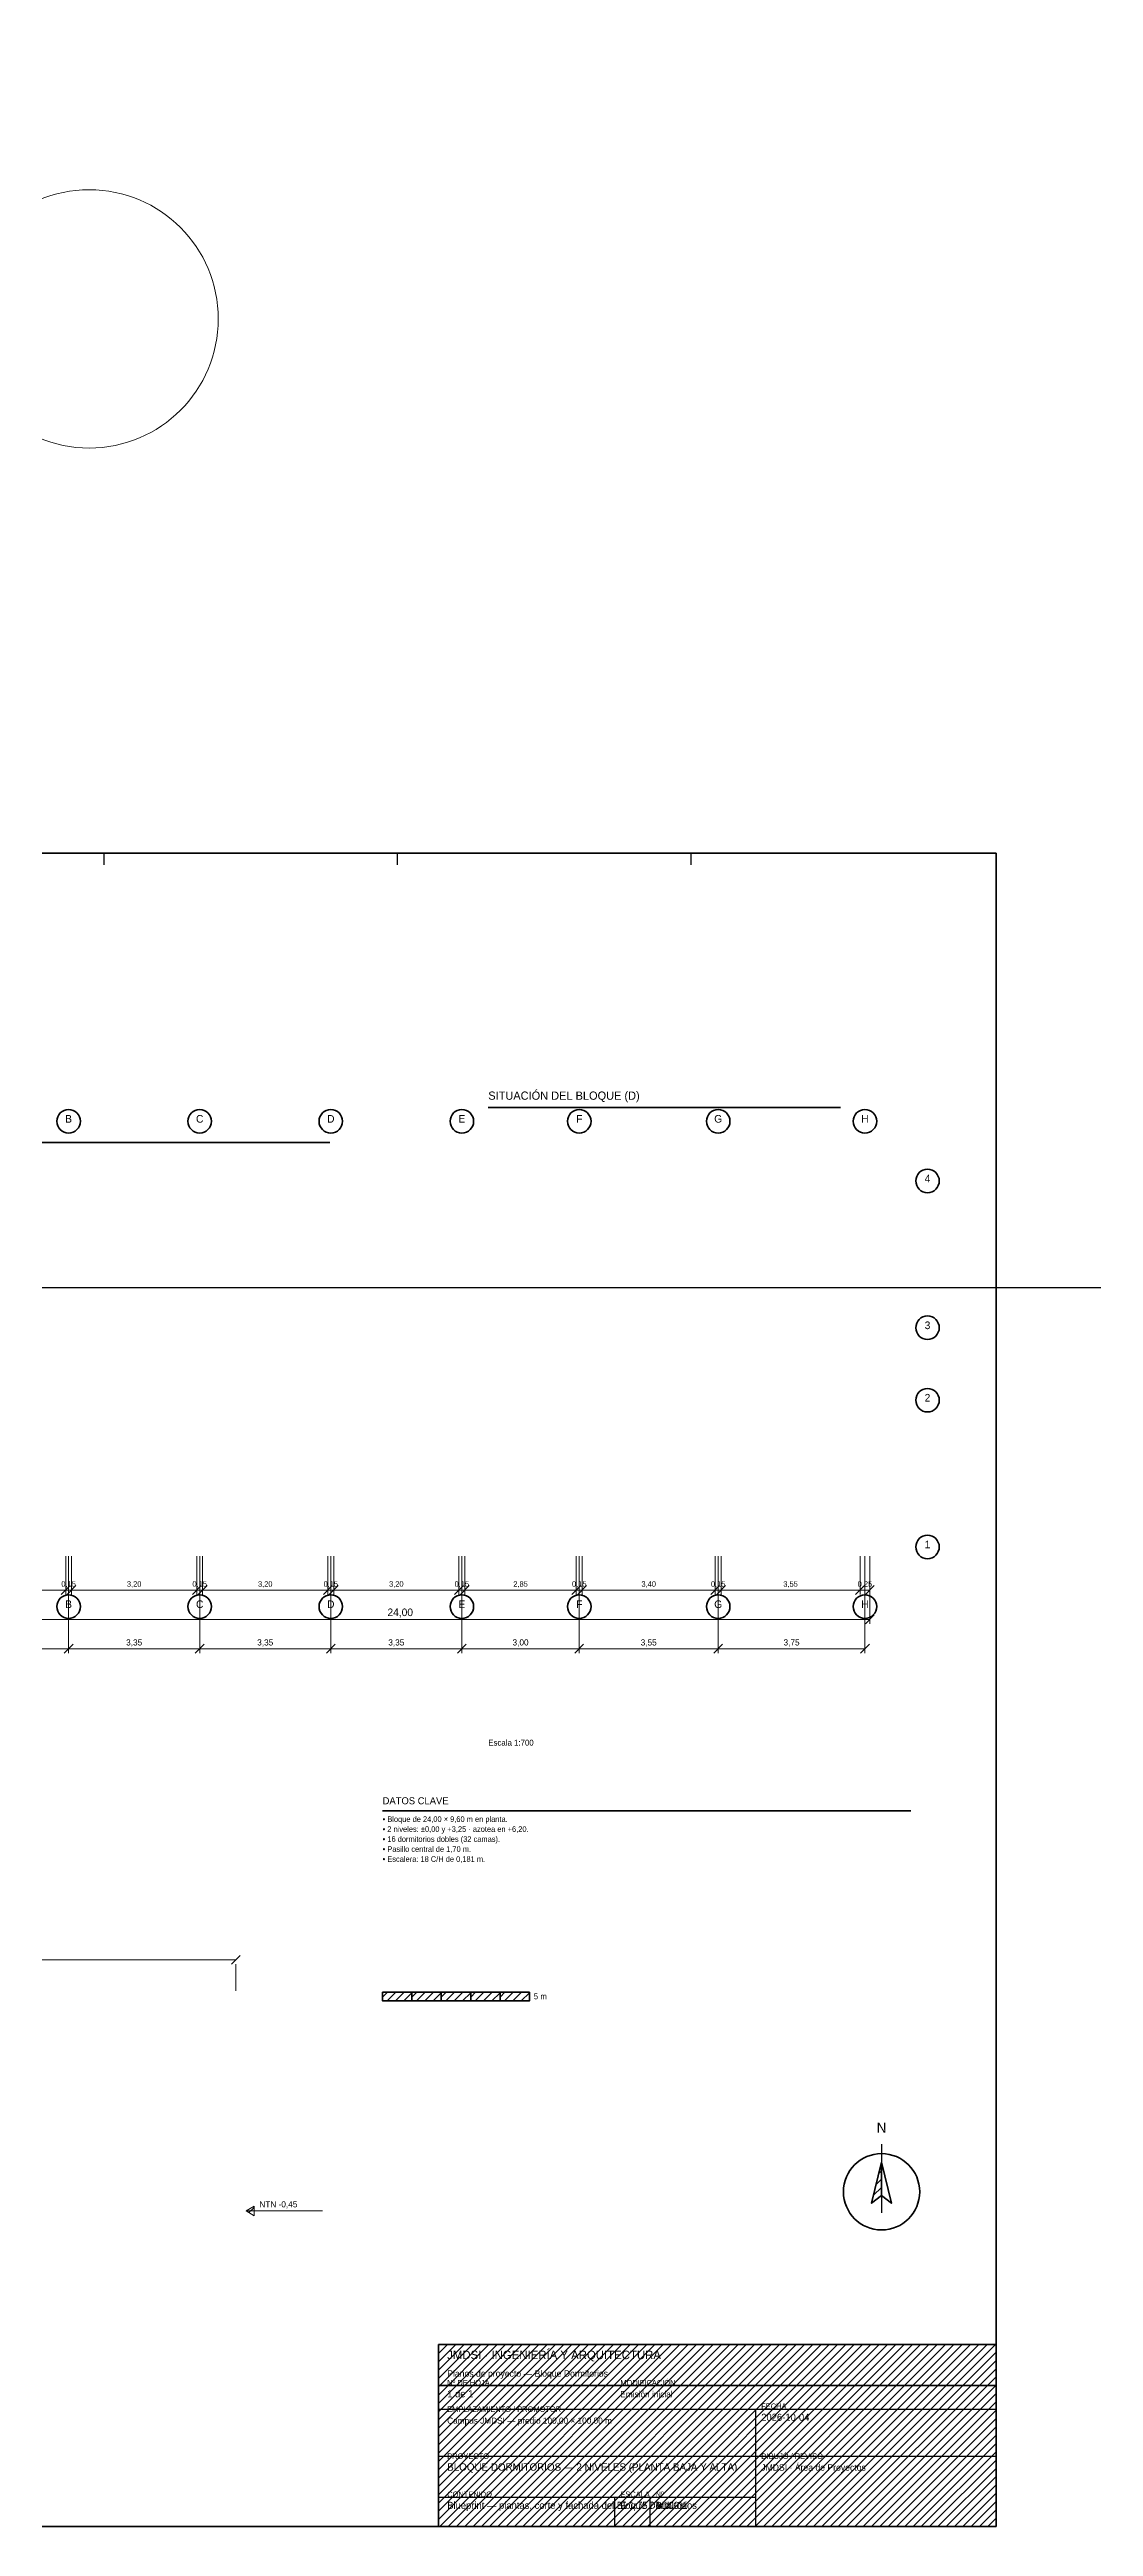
# Model space of a CAD drawing. Header units: metres. Extents: x -8 to 108, y -29 to 108.
# Drawn here: x 25.33 to 43.11, y -29.1 to 13.09 of the extents above; entities that cross this region are included whole.
import ezdxf
from ezdxf.enums import TextEntityAlignment as Align

# ---------------------------------------------------------------- set-up
doc = ezdxf.new("R2010")
doc.units = ezdxf.units.M
for name, color, linetype, lineweight in [('arbol', 7, 'CONTINUOUS', 18), ('cota', 7, 'CONTINUOUS', 13), ('cota-texto', 7, 'CONTINUOUS', 5), ('hatch', 7, 'CONTINUOUS', 9), ('marco', 7, 'CONTINUOUS', 70), ('marco-fino', 7, 'CONTINUOUS', 25), ('marco-medio', 7, 'CONTINUOUS', 40), ('nivel', 7, 'CONTINUOUS', 20), ('sombra', 7, 'CONTINUOUS', 5), ('texto', 7, 'CONTINUOUS', 5), ('texto-suave', 7, 'CONTINUOUS', 5)]:
    doc.layers.add(name, color=color, linetype=linetype, lineweight=lineweight)

msp = doc.modelspace()

# ---------------------------------------------------------------- linework, layer by layer
at = {"layer": 'arbol'}
msp.add_circle((26, 8.5), 2.2, dxfattribs=at)
at = {"layer": 'cota'}
for p, q in [((25.6, -12.575), (25.6, -13.225)), ((25.6, -12.575), (25.6, -13.225)), ((25.65, -12.575), (25.65, -14.225)), ((25.65, -12.575), (25.65, -14.225)), ((25.7, -12.575), (25.7, -13.225)), ((25.7, -12.575), (25.7, -13.225)), ((27.833, -12.575), (27.833, -13.225)), ((27.833, -12.575), (27.833, -13.225)), ((27.883, -12.575), (27.883, -14.225)), ((27.883, -12.575), (27.883, -14.225)), ((27.933, -12.575), (27.933, -13.225)), ((27.933, -12.575), (27.933, -13.225)), ((30.067, -12.575), (30.067, -13.225)), ((30.067, -12.575), (30.067, -13.225)), ((30.117, -12.575), (30.117, -14.225)), ((30.117, -12.575), (30.117, -14.225)), ((30.167, -12.575), (30.167, -13.225)), ((30.167, -12.575), (30.167, -13.225)), ((32.3, -12.575), (32.3, -13.225)), ((32.3, -12.575), (32.3, -13.225)), ((32.35, -12.575), (32.35, -14.225)), ((32.35, -12.575), (32.35, -14.225)), ((32.4, -12.575), (32.4, -13.225)), ((32.4, -12.575), (32.4, -13.225)), ((34.3, -12.575), (34.3, -13.225)), ((34.3, -12.575), (34.3, -13.225)), ((34.35, -12.575), (34.35, -14.225)), ((34.35, -12.575), (34.35, -14.225)), ((34.4, -12.575), (34.4, -13.225)), ((34.4, -12.575), (34.4, -13.225)), ((36.667, -12.575), (36.667, -13.225)), ((36.667, -12.575), (36.667, -13.225)), ((36.717, -12.575), (36.717, -14.225)), ((36.717, -12.575), (36.717, -14.225)), ((36.767, -12.575), (36.767, -13.225)), ((36.767, -12.575), (36.767, -13.225)), ((39.133, -12.575), (39.133, -13.225)), ((39.133, -12.575), (39.133, -13.225)), ((39.217, -12.575), (39.217, -14.225)), ((39.3, -12.575), (39.3, -13.725)), ((39.3, -12.575), (39.3, -13.225)), ((25.525, -13.225), (25.675, -13.075)), ((25.525, -13.225), (25.675, -13.075)), ((25.625, -13.225), (25.775, -13.075)), ((25.625, -13.225), (25.775, -13.075)), ((27.758, -13.225), (27.908, -13.075)), ((27.758, -13.225), (27.908, -13.075)), ((27.858, -13.225), (28.008, -13.075)), ((27.858, -13.225), (28.008, -13.075)), ((29.992, -13.225), (30.142, -13.075)), ((29.992, -13.225), (30.142, -13.075)), ((30.092, -13.225), (30.242, -13.075)), ((30.092, -13.225), (30.242, -13.075)), ((32.225, -13.225), (32.375, -13.075)), ((32.225, -13.225), (32.375, -13.075)), ((32.325, -13.225), (32.475, -13.075)), ((32.325, -13.225), (32.475, -13.075)), ((34.225, -13.225), (34.375, -13.075)), ((34.225, -13.225), (34.375, -13.075)), ((34.325, -13.225), (34.475, -13.075)), ((34.325, -13.225), (34.475, -13.075)), ((36.592, -13.225), (36.742, -13.075)), ((36.592, -13.225), (36.742, -13.075)), ((36.692, -13.225), (36.842, -13.075)), ((36.692, -13.225), (36.842, -13.075)), ((39.058, -13.225), (39.208, -13.075)), ((39.058, -13.225), (39.208, -13.075)), ((39.225, -13.225), (39.375, -13.075)), ((23.467, -13.15), (25.6, -13.15)), ((25.6, -13.15), (25.7, -13.15)), ((25.7, -13.15), (27.833, -13.15)), ((27.833, -13.15), (27.933, -13.15)), ((27.933, -13.15), (30.067, -13.15)), ((30.067, -13.15), (30.167, -13.15)), ((30.167, -13.15), (32.3, -13.15)), ((32.3, -13.15), (32.4, -13.15)), ((32.4, -13.15), (34.3, -13.15)), ((34.3, -13.15), (34.4, -13.15)), ((34.4, -13.15), (36.667, -13.15)), ((36.667, -13.15), (36.767, -13.15)), ((36.767, -13.15), (39.133, -13.15)), ((39.133, -13.15), (39.3, -13.15)), ((23.3, -13.65), (39.3, -13.65)), ((39.225, -13.725), (39.375, -13.575)), ((23.383, -14.15), (25.65, -14.15)), ((25.575, -14.225), (25.725, -14.075)), ((25.575, -14.225), (25.725, -14.075)), ((25.65, -14.15), (27.883, -14.15)), ((27.808, -14.225), (27.958, -14.075)), ((27.808, -14.225), (27.958, -14.075)), ((27.883, -14.15), (30.117, -14.15)), ((30.042, -14.225), (30.192, -14.075)), ((30.042, -14.225), (30.192, -14.075)), ((30.117, -14.15), (32.35, -14.15)), ((32.275, -14.225), (32.425, -14.075)), ((32.275, -14.225), (32.425, -14.075)), ((32.35, -14.15), (34.35, -14.15)), ((34.275, -14.225), (34.425, -14.075)), ((34.275, -14.225), (34.425, -14.075)), ((34.35, -14.15), (36.717, -14.15)), ((36.642, -14.225), (36.792, -14.075)), ((36.642, -14.225), (36.792, -14.075)), ((36.717, -14.15), (39.217, -14.15)), ((39.142, -14.225), (39.292, -14.075)), ((28.425, -19.525), (28.575, -19.375)), ((16.5, -19.45), (28.5, -19.45)), ((28.5, -19.975), (28.5, -19.525))]:
    msp.add_line(p, q, dxfattribs=at)
at = {"layer": 'hatch'}
for p, q in [((31, -20.084), (31.084, -20)), ((31.076, -20.15), (31.226, -20)), ((31.217, -20.15), (31.367, -20)), ((31.359, -20.15), (31.5, -20.009)), ((31.5, -20.084), (31.584, -20)), ((31.576, -20.15), (31.726, -20)), ((31.717, -20.15), (31.867, -20)), ((31.859, -20.15), (32, -20.009)), ((32, -20.084), (32.084, -20)), ((32.076, -20.15), (32.226, -20)), ((32.217, -20.15), (32.367, -20)), ((32.359, -20.15), (32.5, -20.009)), ((32.5, -20.084), (32.584, -20)), ((32.576, -20.15), (32.726, -20)), ((32.717, -20.15), (32.867, -20)), ((32.859, -20.15), (33, -20.009)), ((33, -20.084), (33.084, -20)), ((33.076, -20.15), (33.226, -20)), ((33.217, -20.15), (33.367, -20)), ((33.359, -20.15), (33.5, -20.009)), ((39.408, -23.274), (39.5, -23.182)), ((39.453, -23.088), (39.5, -23.041)), ((39.498, -22.901), (39.5, -22.899)), ((39.363, -23.46), (39.5, -23.324)), ((28.722, -23.754), (28.81, -23.666)), ((31.95, -28.983), (34.933, -26)), ((31.95, -28.842), (34.792, -26)), ((31.95, -28.701), (34.651, -26)), ((31.95, -28.559), (34.509, -26)), ((31.95, -28.418), (34.368, -26)), ((31.95, -28.276), (34.226, -26)), ((31.95, -28.135), (34.085, -26)), ((31.95, -27.993), (33.943, -26)), ((31.95, -27.852), (33.802, -26)), ((31.95, -27.711), (33.661, -26)), ((31.95, -27.569), (33.519, -26)), ((31.95, -27.428), (33.378, -26)), ((31.95, -27.286), (33.236, -26)), ((31.95, -27.145), (33.095, -26)), ((31.95, -27.003), (32.953, -26)), ((31.95, -26.862), (32.812, -26)), ((31.95, -26.721), (32.671, -26)), ((31.95, -26.579), (32.529, -26)), ((31.95, -26.438), (32.388, -26)), ((31.95, -26.296), (32.246, -26)), ((31.95, -26.155), (32.105, -26)), ((31.95, -26.013), (31.963, -26)), ((31.975, -29.1), (35.075, -26)), ((32.116, -29.1), (35.216, -26)), ((32.258, -29.1), (35.358, -26)), ((32.399, -29.1), (35.499, -26)), ((32.54, -29.1), (35.64, -26)), ((32.682, -29.1), (35.782, -26)), ((32.823, -29.1), (35.923, -26)), ((32.965, -29.1), (36.065, -26)), ((33.106, -29.1), (36.206, -26)), ((33.248, -29.1), (36.348, -26)), ((33.389, -29.1), (36.489, -26)), ((33.53, -29.1), (36.63, -26)), ((33.672, -29.1), (36.772, -26)), ((33.813, -29.1), (36.913, -26)), ((33.955, -29.1), (37.055, -26)), ((34.096, -29.1), (37.196, -26)), ((34.238, -29.1), (37.338, -26)), ((34.379, -29.1), (37.479, -26)), ((34.52, -29.1), (37.62, -26)), ((34.662, -29.1), (37.762, -26)), ((34.803, -29.1), (37.903, -26)), ((34.945, -29.1), (38.045, -26)), ((35.086, -29.1), (38.186, -26)), ((35.227, -29.1), (38.327, -26)), ((35.369, -29.1), (38.469, -26)), ((35.51, -29.1), (38.61, -26)), ((35.652, -29.1), (38.752, -26)), ((35.793, -29.1), (38.893, -26)), ((35.935, -29.1), (39.035, -26)), ((36.076, -29.1), (39.176, -26)), ((36.217, -29.1), (39.317, -26)), ((36.359, -29.1), (39.459, -26)), ((36.5, -29.1), (39.6, -26)), ((36.642, -29.1), (39.742, -26)), ((36.783, -29.1), (39.883, -26)), ((36.925, -29.1), (40.025, -26)), ((37.066, -29.1), (40.166, -26)), ((37.207, -29.1), (40.307, -26)), ((37.349, -29.1), (40.449, -26)), ((37.49, -29.1), (40.59, -26)), ((37.632, -29.1), (40.732, -26)), ((37.773, -29.1), (40.873, -26)), ((37.914, -29.1), (41.014, -26)), ((38.056, -29.1), (41.156, -26)), ((38.197, -29.1), (41.297, -26)), ((38.339, -29.1), (41.439, -26)), ((38.48, -29.1), (41.45, -26.13)), ((38.622, -29.1), (41.45, -26.272)), ((38.763, -29.1), (41.45, -26.413)), ((38.904, -29.1), (41.45, -26.554)), ((39.046, -29.1), (41.45, -26.696)), ((39.187, -29.1), (41.45, -26.837)), ((39.329, -29.1), (41.45, -26.979)), ((39.47, -29.1), (41.45, -27.12)), ((39.612, -29.1), (41.45, -27.262)), ((39.753, -29.1), (41.45, -27.403)), ((39.894, -29.1), (41.45, -27.544)), ((40.036, -29.1), (41.45, -27.686)), ((40.177, -29.1), (41.45, -27.827)), ((40.319, -29.1), (41.45, -27.969)), ((40.46, -29.1), (41.45, -28.11)), ((40.601, -29.1), (41.45, -28.251)), ((40.743, -29.1), (41.45, -28.393)), ((40.884, -29.1), (41.45, -28.534)), ((41.026, -29.1), (41.45, -28.676)), ((41.167, -29.1), (41.45, -28.817)), ((41.309, -29.1), (41.45, -28.959))]:
    msp.add_line(p, q, dxfattribs=at)
at = {"layer": 'marco'}
for p, q in [((1.25, -0.6), (41.45, -0.6)), ((41.45, -0.6), (41.45, -29.1)), ((41.45, -29.1), (1.25, -29.1))]:
    msp.add_line(p, q, dxfattribs=at)
msp.add_lwpolyline([(31.95, -26), (41.45, -26), (41.45, -29.1), (31.95, -29.1)], close=True, dxfattribs=at)
at = {"layer": 'marco-fino'}
for p, q in [((26.25, -0.6), (26.25, -0.8)), ((31.25, -0.6), (31.25, -0.8)), ((36.25, -0.6), (36.25, -0.8)), ((39.5, -22.588), (39.5, -23.758)), ((31.95, -27.1), (41.45, -27.1)), ((37.35, -27.1), (37.35, -29.1)), ((31.95, -27.9), (41.45, -27.9)), ((31.95, -28.6), (37.35, -28.6)), ((34.95, -28.6), (34.95, -29.1)), ((35.55, -28.6), (35.55, -29.1))]:
    msp.add_line(p, q, dxfattribs=at)
msp.add_lwpolyline([(-8, -8), (108, -8), (108, 108), (-8, 108)], close=True, dxfattribs=at)
at = {"layer": 'marco-medio'}
for p, q in [((32.8, -4.93), (38.8, -4.93)), ((21.6, -5.53), (30.1, -5.53)), ((31, -16.91), (40, -16.91)), ((31.95, -26.7), (41.45, -26.7))]:
    msp.add_line(p, q, dxfattribs=at)
for points in [[(31, -20), (31.5, -20), (31.5, -20.15), (31, -20.15)], [(31, -20), (31.5, -20), (31.5, -20.15), (31, -20.15)], [(31.5, -20), (32, -20), (32, -20.15), (31.5, -20.15)], [(32, -20), (32.5, -20), (32.5, -20.15), (32, -20.15)], [(32, -20), (32.5, -20), (32.5, -20.15), (32, -20.15)], [(32.5, -20), (33, -20), (33, -20.15), (32.5, -20.15)], [(33, -20), (33.5, -20), (33.5, -20.15), (33, -20.15)], [(33, -20), (33.5, -20), (33.5, -20.15), (33, -20.15)], [(39.5, -22.893), (39.331, -23.595), (39.5, -23.465)], [(39.5, -22.893), (39.669, -23.595), (39.5, -23.465)]]:
    msp.add_lwpolyline(points, close=True, dxfattribs=at)
for centre, radius in [((25.65, -5.167), 0.2), ((27.883, -5.167), 0.2), ((30.117, -5.167), 0.2), ((32.35, -5.167), 0.2), ((34.35, -5.167), 0.2), ((36.717, -5.167), 0.2), ((39.217, -5.167), 0.2), ((40.283, -6.183), 0.2), ((40.283, -8.683), 0.2), ((40.283, -9.917), 0.2), ((40.283, -12.417), 0.2), ((25.65, -13.433), 0.2), ((27.883, -13.433), 0.2), ((30.117, -13.433), 0.2), ((32.35, -13.433), 0.2), ((34.35, -13.433), 0.2), ((36.717, -13.433), 0.2), ((39.217, -13.433), 0.2), ((39.5, -23.4), 0.65)]:
    msp.add_circle(centre, radius, dxfattribs=at)
at = {"layer": 'nivel'}
msp.add_line((28.675, -23.725), (29.975, -23.725), dxfattribs=at)
msp.add_lwpolyline([(28.675, -23.725), (28.81, -23.643), (28.81, -23.808)], close=True, dxfattribs=at)
msp.add_lwpolyline([(28.675, -23.725), (28.81, -23.643), (28.81, -23.808)], close=True, dxfattribs=at)
at = {"layer": 'sombra'}
for points in [[(31.5, -20), (32, -20), (32, -20.15), (31.5, -20.15)], [(32.5, -20), (33, -20), (33, -20.15), (32.5, -20.15)], [(31.95, -26), (41.45, -26), (41.45, -29.1), (31.95, -29.1)]]:
    msp.add_lwpolyline(points, close=True, dxfattribs=at)

# ---------------------------------------------------------------- texts
at = {"layer": 'cota-texto'}
for s, height, p in [('0,15', 0.095, (25.65, -13.095)), ('3,20', 0.095, (26.767, -13.095)), ('0,15', 0.095, (27.883, -13.095)), ('3,20', 0.095, (29, -13.095)), ('0,15', 0.095, (30.117, -13.095)), ('3,20', 0.095, (31.233, -13.095)), ('0,15', 0.095, (32.35, -13.095)), ('2,85', 0.095, (33.35, -13.095)), ('0,15', 0.095, (34.35, -13.095)), ('3,40', 0.095, (35.533, -13.095)), ('0,15', 0.095, (36.717, -13.095)), ('3,55', 0.095, (37.95, -13.095)), ('0,25', 0.095, (39.217, -13.095)), ('24,00', 0.13, (31.3, -13.595)), ('3,35', 0.105, (26.767, -14.095)), ('3,35', 0.105, (29, -14.095)), ('3,35', 0.105, (31.233, -14.095)), ('3,00', 0.105, (33.35, -14.095)), ('3,55', 0.105, (35.533, -14.095)), ('3,75', 0.105, (37.967, -14.095))]:
    msp.add_text(s, height=height, dxfattribs=at).set_placement(p, align=Align.CENTER)
at = {"layer": 'texto'}
for s, height, p in [('SITUACIÓN DEL BLOQUE (D)', 0.14, (32.8, -4.8)), ('DATOS CLAVE', 0.12, (31, -16.8)), ('• Bloque de 24,00 × 9,60 m en planta.', 0.095, (31, -17.1)), ('• 2 niveles: ±0,00 y +3,25 · azotea en +6,20.', 0.095, (31, -17.27)), ('• 16 dormitorios dobles (32 camas).', 0.095, (31, -17.44)), ('• Pasillo central de 1,70 m.', 0.095, (31, -17.61)), ('• Escalera: 18 C/H de 0,181 m.', 0.095, (31, -17.78)), ('5 m', 0.1, (33.575, -20.12)), ('NTN -0,45', 0.105, (28.9, -23.665)), ('JMDSI · INGENIERÍA Y ARQUITECTURA', 0.145, (32.1, -26.25)), ('1 de 1', 0.12, (32.1, -26.9)), ('Emisión inicial', 0.105, (35.05, -26.9)), ('Campus JMDSI — predio 100,00 × 100,00 m', 0.105, (32.1, -27.35)), ('2026-10-04', 0.12, (37.45, -27.3)), ('BLOQUE DORMITORIOS — 2 NIVELES (PLANTA BAJA Y ALTA)', 0.125, (32.1, -28.15)), ('JMDSI · Área de Proyectos', 0.11, (37.45, -28.15)), ('Blueprint — plantas, corte y fachada del Bloque Dormitorios', 0.12, (32.1, -28.8)), ('E 1:75 / 1:100', 0.12, (35.05, -28.8)), ('BLU-01', 0.12, (35.65, -28.8))]:
    msp.add_text(s, height=height, dxfattribs=at).set_placement(p)
for s, height, p in [('B', 0.13, (25.65, -5.19)), ('C', 0.13, (27.883, -5.19)), ('D', 0.13, (30.117, -5.19)), ('E', 0.13, (32.35, -5.19)), ('F', 0.13, (34.35, -5.19)), ('G', 0.13, (36.717, -5.19)), ('H', 0.13, (39.217, -5.19)), ('4', 0.13, (40.283, -6.207)), ('3', 0.13, (40.283, -8.707)), ('2', 0.13, (40.283, -9.94)), ('1', 0.13, (40.283, -12.44)), ('B', 0.13, (25.65, -13.457)), ('C', 0.13, (27.883, -13.457)), ('D', 0.13, (30.117, -13.457)), ('E', 0.13, (32.35, -13.457)), ('F', 0.13, (34.35, -13.457)), ('G', 0.13, (36.717, -13.457)), ('H', 0.13, (39.217, -13.457)), ('N', 0.17, (39.5, -22.393))]:
    msp.add_text(s, height=height, dxfattribs=at).set_placement(p, align=Align.CENTER)
at = {"layer": 'texto-suave'}
for s, height, p in [('Escala 1:700', 0.1, (32.8, -15.8)), ('Planos de proyecto — Bloque Dormitorios', 0.11, (32.1, -26.55)), ('Nº DE HOJA', 0.095, (32.1, -26.7)), ('MODIFICACIÓN', 0.095, (35.05, -26.7)), ('EMPLAZAMIENTO / PROMOTOR', 0.095, (32.1, -27.15)), ('FECHA', 0.095, (37.45, -27.1)), ('DIBUJÓ / REVISÓ', 0.095, (37.45, -27.95)), ('PROYECTO', 0.095, (32.1, -27.95)), ('CONTENIDO', 0.095, (32.1, -28.6)), ('ESCALA', 0.095, (35.05, -28.6)), ('Nº', 0.095, (35.65, -28.6))]:
    msp.add_text(s, height=height, dxfattribs=at).set_placement(p)

doc.saveas('drawing.dxf')
